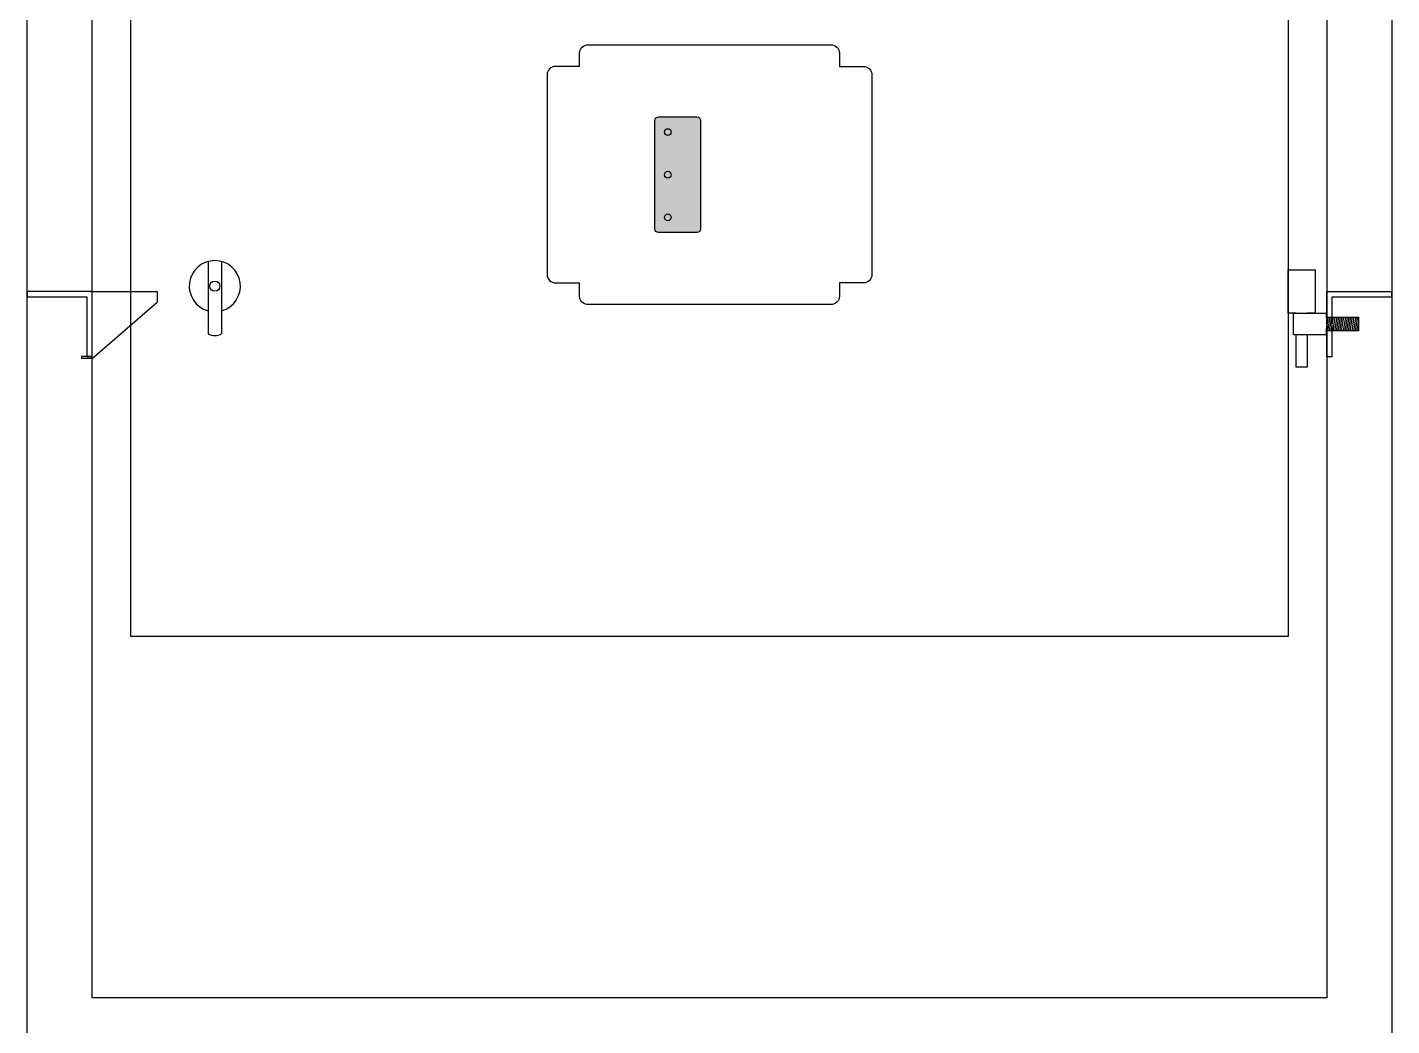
# Model space of a CAD drawing. Header units: millimetres. Extents: x 0 to 840, y -1485 to 297.
# Drawn here: x 148.6 to 228.6, y -1424.6 to -1366 of the extents above; entities that cross this region are included whole.
import ezdxf

# ---------------------------------------------------------------- set-up
doc = ezdxf.new("R2010")
doc.units = ezdxf.units.MM

# ---------------------------------------------------------------- blocks, each defined once
blk = doc.blocks.new('OVRHSP60-60-M')
blk.add_hatch(color=253).paths.add_polyline_path([(3.188, 10.051, 0.414214), (3.388, 10.251), (3.388, 12.523, 0.414214), (3.188, 12.723), (-3.188, 12.723, 0.414214), (-3.388, 12.523), (-3.388, 10.251, 0.414214), (-3.188, 10.051)])
h = blk.add_hatch(color=116)
h.paths.add_polyline_path([(-2.3, 11.967, 1), (-2.7, 11.967, 1)])
h.paths.add_polyline_path([(-0.2, 11.967, 1), (0.2, 11.967, 1)])
h.paths.add_polyline_path([(2.3, 11.967, 1), (2.7, 11.967, 1)])
blk.add_lwpolyline([(-3.188, 12.723), (3.188, 12.723, -0.414214), (3.388, 12.523), (3.388, 10.251, -0.414214), (3.188, 10.051), (-3.188, 10.051, -0.414214), (-3.388, 10.251), (-3.388, 12.523, -0.414214)], format="xyb", close=True)
at = {"color": 116}
for centre in [(-2.5, 11.967), (0, 11.967), (2.5, 11.967)]:
    blk.add_circle(centre, 0.2, dxfattribs=at)
at = {"layer": 'Defpoints', "color": 3}
for p, q in [((-6.35, 18.55), (-6.35, 17.145)), ((5.85, 19.05), (-5.85, 19.05)), ((6.35, 17.145), (6.35, 18.55))]:
    blk.add_line(p, q, dxfattribs=at)
for points in [[(-6.35, 1.905), (-7.12, 1.905, -0.414214), (-7.62, 2.405), (-7.62, 16.645, -0.414214), (-7.12, 17.145), (-6.35, 17.145)], [(6.35, 17.145), (7.12, 17.145, -0.414214), (7.62, 16.645), (7.62, 2.405, -0.414214), (7.12, 1.905), (6.35, 1.905)], [(6.35, 1.905), (6.35, 0.5, -0.414214), (5.85, 0), (-5.85, 0, -0.414214), (-6.35, 0.5), (-6.35, 1.905)]]:
    blk.add_lwpolyline(points, format="xyb", dxfattribs=at)
for centre, start, end in [((-5.85, 18.55), 90, 180), ((5.85, 18.55), 0, 90)]:
    blk.add_arc(centre, 0.5, start, end, dxfattribs=at)
blk = doc.blocks.new('A$C226410BD')
at = {"color": 3}
for p, q in [((2.26, 0.638), (2.26, 4.448)), ((2.26, 4.448), (6.07, 4.448)), ((2.577, 0.638), (2.577, 4.13)), ((2.577, 4.13), (6.07, 4.13)), ((6.07, 4.13), (6.07, 4.448)), ((2.26, 0.638), (2.577, 0.638))]:
    blk.add_line(p, q, dxfattribs=at)
for p, q in [((2.223, 2.145), (2.357, 2.94)), ((2.324, 2.145), (2.458, 2.94)), ((2.425, 2.145), (2.56, 2.94)), ((2.527, 2.145), (2.661, 2.94)), ((2.628, 2.145), (2.763, 2.94)), ((2.73, 2.145), (2.864, 2.94)), ((2.831, 2.145), (2.965, 2.94)), ((2.932, 2.145), (3.067, 2.94)), ((3.034, 2.145), (3.168, 2.94)), ((3.135, 2.145), (3.27, 2.94)), ((3.237, 2.145), (3.371, 2.94)), ((3.338, 2.145), (3.473, 2.94)), ((3.44, 2.145), (3.574, 2.94)), ((3.541, 2.145), (3.675, 2.94)), ((3.642, 2.145), (3.777, 2.94)), ((3.744, 2.145), (3.878, 2.94)), ((3.845, 2.145), (3.98, 2.94)), ((3.947, 2.145), (4.081, 2.94)), ((4.048, 2.145), (4.128, 2.615))]:
    blk.add_line(p, q)
at = {"color": 4}
for points in [[(0, 3.182), (0, 5.715), (1.587, 5.715), (1.587, 3.175), (1.111, 3.175)], [(0.476, 3.175), (0, 3.175)], [(2.223, 1.905), (0.318, 1.905), (0.318, 3.175), (2.223, 3.175), (2.223, 2.94), (4.128, 2.94), (4.128, 2.145), (2.223, 2.145), (2.223, 1.905)], [(1.111, 1.905), (1.111, 0), (0.476, 0), (0.476, 1.905)]]:
    blk.add_lwpolyline(points, dxfattribs=at)
blk = doc.blocks.new('A$C06882382')
at = {"color": 3}
for p, q in [((3.81, 3.935), (7.62, 3.935)), ((3.81, 0), (7.62, 3.3)), ((7.62, 3.935), (7.62, 3.3)), ((3.81, 0.125), (3.175, 0.125)), ((3.175, 0.125), (3.175, 0)), ((3.81, 0), (3.175, 0))]:
    blk.add_line(p, q, dxfattribs=at)
blk.add_lwpolyline([(3.81, 0.125), (3.81, 3.935), (0, 3.935), (0, 3.618), (3.493, 3.618), (3.493, 0.125), (3.81, 0.125)], dxfattribs=at)
blk = doc.blocks.new('M')
for p, q in [((-320.242, -67.129), (-320.242, -71.374)), ((-319.442, -67.129), (-319.442, -71.374))]:
    blk.add_line(p, q)
blk.add_circle((-319.842, -68.574), 0.3)
for centre, radius, start, end in [((-319.842, -68.574), 1.5, 285.46601, 254.53399), ((-319.842, -70.624), 0.85, 241.92751, 298.07249)]:
    blk.add_arc(centre, radius, start, end)
blk = doc.blocks.new('Chapa mandil')
at = {"color": 3}
blk.add_blockref('M', (319.842, 68.574), dxfattribs=at)

msp = doc.modelspace()

# ---------------------------------------------------------------- linework, layer by layer
at = {"color": 5}
for points in [[(148.6457, -1226.7301), (228.6457, -1226.7301), (228.6457, -1426.7301), (148.6457, -1426.7301)], [(152.4557, -1230.5401), (224.8357, -1230.5401), (224.8357, -1422.9201), (152.4557, -1422.9201)]]:
    msp.add_lwpolyline(points, close=True, dxfattribs=at)
msp.add_lwpolyline([(154.7156, -1261.7301), (222.5758, -1261.7301), (222.5758, -1401.7301), (154.7156, -1401.7301)], close=True)

# ---------------------------------------------------------------- block references
at = {"rotation": 90}
msp.add_blockref('OVRHSP60-60-M', (198.1707, -1374.6395), dxfattribs=at)
for name, p in [('Chapa mandil', (159.6421, -1381.1752)), ('A$C226410BD', (222.5758, -1385.9347))]:
    msp.add_blockref(name, p)
at = {"color": 2}
msp.add_blockref('A$C06882382', (148.6457, -1385.4222), dxfattribs=at)

doc.saveas('drawing.dxf')
